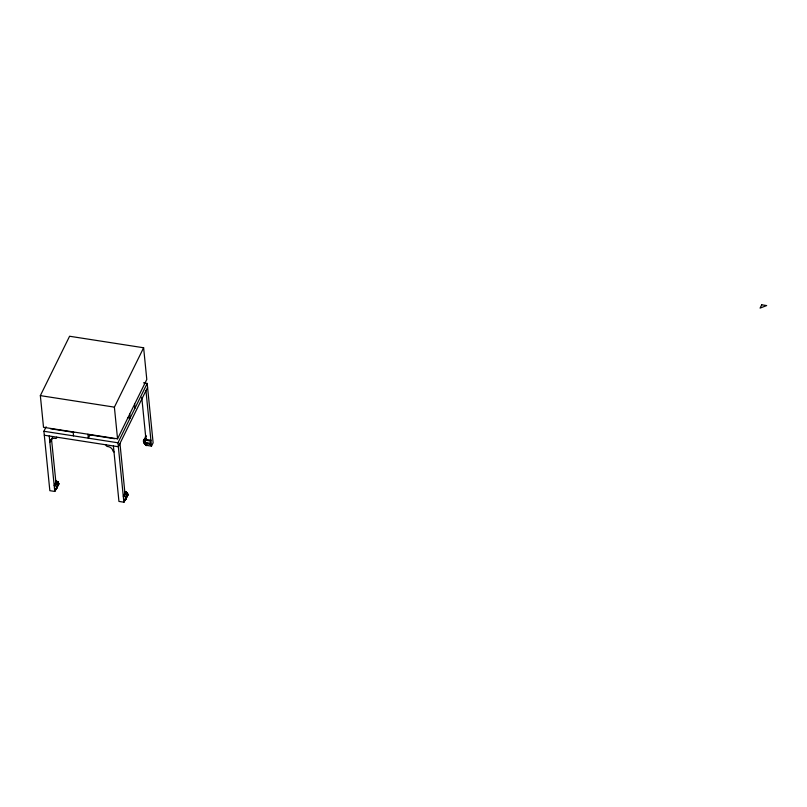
<?xml version="1.0" encoding="UTF-8"?>
<svg xmlns="http://www.w3.org/2000/svg" width="807" height="807" viewBox="0 0 807 807"><rect width="100%" height="100%" fill="white"/><g stroke="black" fill="none" stroke-linecap="round" stroke-linejoin="round"><path stroke-width="1.21" d="M143.555 441.621A2.522 1.907 4.9 0 0 144.039 442.418L143.949 441.843A2.522 1.765 -39.2 0 1 144.947 440.037L146.259 439.482L145.744 440.289A2.522 0.868 -77.6 0 0 145.381 442.438L144.786 442.307A2.522 0.868 -77.6 0 1 145.149 440.158L146.228 439.512L145.522 440.259A2.522 1.15 -69.8 0 0 144.957 442.357L145.008 442.942A2.522 1.15 -69.8 0 0 145.462 443.608L146.824 445.454L144.685 443.255A2.522 1.765 -39.2 0 1 143.999 442.428A2.522 1.876 -25.5 0 1 143.585 441.782L143.515 441.308M143.959 441.56A2.522 1.785 26.2 0 1 143.696 440.975L143.656 440.4A2.522 1.785 26.2 0 1 144.725 439.22L146.349 435.921M143.575 441.56L143.666 440.329A2.522 1.836 19.5 0 1 144.766 439.089L146.037 439.21L144.645 439.654A2.522 1.907 4.9 0 0 143.515 441.046L143.777 442.175A2.522 1.876 -25.5 0 0 144.483 443.053L146.652 445.555L144.332 442.216A2.522 1.15 -69.8 0 1 144.978 440.057L146.107 439.593L144.655 439.684A2.522 1.765 -39.2 0 0 143.656 441.49L143.626 441.913A2.522 1.917 -10.5 0 0 144.362 442.851L146.854 445.424L144.917 443.406A2.522 1.15 -69.8 0 1 144.463 442.74L144.988 442.75M143.545 440.844L143.545 440.622A2.522 1.907 4.9 0 1 144.685 439.23L145.976 439.2L144.624 439.502A2.522 1.836 19.5 0 0 143.515 440.753L143.515 440.975A2.522 1.917 -10.5 0 1 144.635 439.381L146.057 439.613L144.806 439.926A2.522 1.876 -25.5 0 0 143.727 441.6L143.888 442.317A2.522 1.614 -51 0 0 144.503 443.073L146.703 445.535L144.372 442.882A2.522 1.765 -39.2 0 1 143.707 442.065L143.545 440.844L143.525 441.429A2.522 1.917 -10.5 0 0 144.029 442.246L143.666 441.873M56.006 484.371L55.764 482.001L57.055 481.829A2.522 1.614 -51 0 1 58.195 482.606L58.568 483.716A2.522 1.876 -25.5 0 1 58.064 484.896L56.379 488.356L58.033 485.35A2.522 1.907 4.9 0 0 58.558 484.301L58.457 483.02A2.522 1.917 -10.5 0 0 57.055 481.829L56.016 481.335L55.512 482.142L56.793 481.557A2.522 1.15 -69.8 0 1 57.62 482.193M58.538 483.948L58.487 483.726A2.522 1.907 4.9 0 0 57.085 482.394L56.823 481.577L55.663 482.031L57.115 481.94A2.522 1.765 -39.2 0 1 58.386 482.868L58.558 484.109L58.094 482.505A2.522 1.765 -39.2 0 0 56.823 481.577M58.033 485.35L58.064 484.926A2.522 1.907 4.9 0 0 58.598 483.877L58.508 483.242A2.522 1.876 -25.5 0 0 57.146 482.092L56.46 481.406L55.572 482.072L57.136 482.243A2.522 1.917 -10.5 0 1 58.538 483.433L58.578 483.655M125.801 498.968L125.206 498.837L125.741 499.029L127.173 495.68A2.522 1.907 4.9 0 0 127.698 494.63M127.657 494.862L127.556 493.773A2.522 1.917 -10.5 0 0 126.164 492.583L124.873 492.754L126.235 492.996A2.522 1.917 -10.5 0 1 127.637 494.187L127.688 494.409M144.685 439.23L145.522 440.259M126.517 496.053L125.65 499.079L127.183 495.881A2.522 1.836 19.5 0 0 127.688 494.933L127.304 493.359A2.522 1.614 -51 0 0 126.144 492.552L125.125 492.088L124.611 492.895L125.892 492.31A2.522 1.15 -69.8 0 1 126.729 492.946L126.79 493.521M56.994 482.536L55.733 482.415L56.994 482.536A2.522 1.836 19.5 0 1 58.366 484.018L58.437 484.593A2.522 1.836 19.5 0 1 57.922 485.562L58.074 485.148A2.522 1.836 19.5 0 0 58.588 484.17L58.588 483.978A2.522 1.917 -10.5 0 1 58.074 485.118L56.984 487.277M56.47 487.942L57.388 486.5M58.437 484.402L58.518 483.595A2.522 1.836 19.5 0 0 57.146 482.112L55.713 482.011L56.954 481.698A2.522 1.402 -61.1 0 1 57.943 482.384L58.003 482.949A2.522 1.402 -61.1 0 1 57.67 484.311M144.766 439.089L144.624 439.502A2.522 1.876 -25.5 0 0 143.545 441.207L143.949 442.075M127.536 495.155L127.476 494.772A2.522 1.836 19.5 0 0 126.104 493.289L125.559 492.159L124.671 492.835L126.215 492.694A2.522 1.765 -39.2 0 1 127.486 493.622L127.546 495.347A2.522 1.836 19.5 0 1 127.032 496.315L127.173 495.902A2.522 1.917 -10.5 0 0 127.708 494.762M125.579 498.696L127.103 495.458A2.522 1.765 -39.2 0 0 127.556 494.187L127.597 493.894A2.522 1.876 -25.5 0 0 126.245 492.845L124.833 493.168L126.104 493.289M146.632 445.151L144.1 441.964A2.522 1.402 -61.1 0 1 144.836 439.946L146.198 439.543L145.31 440.208A2.522 1.402 -61.1 0 0 144.574 442.226L144.1 442.206M56.591 488.306L57.983 484.684A2.522 1.765 -39.2 0 0 58.447 483.433M126.729 496.355L125.65 499.079L127.103 495.458A2.522 1.917 -10.5 0 0 127.627 494.348M40.35 395.622L69.584 336.247L143.626 347.767L146.793 379.451L117.55 438.826L43.517 427.307L40.35 395.622L114.392 407.142L143.626 347.767M56.783 482.203L56.742 481.94A2.522 0.716 -81.2 0 0 56.208 481.386L54.18 485.501L55.411 485.693A2.522 1.785 26.2 0 1 56.762 487.246L56.833 487.832A2.522 1.785 26.2 0 1 56.329 488.76L54.775 491.443L49.842 490.676L43.911 431.271L46.11 426.782M50.912 439.734L49.832 441.933A2.118 1.503 26.2 0 0 50.922 440.642L52.546 437.344M55.411 485.693L57.035 482.394L55.804 482.203M56.399 488.144L54.775 491.443L49.237 435.992M56.329 488.76L57.408 486.56M89.96 434.882L88.336 438.181L87.933 434.216M113.404 445.978L118.942 501.429L123.874 502.196L117.953 442.791L147.187 383.416L143.485 382.841M147.58 387.37L118.347 446.745L44.304 435.225M144.735 438.423L143.666 440.773L144.746 438.574M147.187 383.416L153.118 442.821L151.494 446.12L146.551 445.353L145.643 443.618A2.522 0.716 -81.2 0 1 145.351 442.993L145.29 442.407A2.522 0.716 -81.2 0 1 145.553 440.239L145.956 439.412M125.892 492.31L125.347 492.119L123.289 496.255L124.52 496.456A2.522 1.785 26.2 0 1 125.862 498L125.932 498.585A2.522 1.785 26.2 0 1 125.428 499.523L123.874 502.196L127.052 496.224A2.522 1.785 26.2 0 0 127.556 495.286L127.264 493.834A2.522 1.765 -39.2 0 1 127.123 494.459M145.956 390.669L151.494 446.12L150.586 444.395A2.522 0.716 -81.2 0 1 150.284 443.759L150.233 443.184A2.522 0.716 -81.2 0 1 150.495 441.005L150.899 440.178L144.725 439.22M124.52 496.456L126.144 493.158L124.914 492.956M125.932 498.393L127.536 494.933M125.428 499.523L127.052 496.224M56.904 486.863L58.003 484.704A2.522 1.917 -10.5 0 0 58.528 483.595M127.173 495.68L125.539 499.109L127.163 495.649A2.522 1.876 -25.5 0 0 127.667 494.469A2.522 1.836 19.5 0 0 126.245 492.875L124.813 492.764L126.063 492.452A2.522 1.402 -61.1 0 1 127.042 493.138L127.113 493.702M58.074 485.148L57.004 487.004L57.872 484.503A2.522 1.614 -51 0 0 58.265 483.181L57.811 482.293A2.522 1.614 -51 0 0 56.651 481.486L55.612 482.051L56.934 481.668A2.522 1.876 -25.5 0 1 58.306 482.747L58.548 483.363A2.522 1.907 4.9 0 0 57.126 481.971A2.522 1.15 -69.8 0 0 56.248 481.355L55.532 482.102L56.611 481.466A2.522 0.868 -77.6 0 1 57.257 482.041L57.287 482.253M127.698 494.57L127.607 493.995A2.522 1.907 4.9 0 0 126.225 492.724A2.522 1.15 -69.8 0 0 125.347 492.119L124.641 492.865L125.721 492.22A2.522 1.614 -51 0 1 126.911 493.047L127.365 493.934A2.522 1.614 -51 0 1 127.123 494.913M126.144 492.552L124.671 492.835L125.751 492.24A2.522 0.868 -77.6 0 1 126.356 492.795L126.417 493.37M127.355 493.733L127.193 493.259A2.522 1.765 -39.2 0 0 125.922 492.331L124.762 492.784L126.033 492.421A2.522 1.876 -25.5 0 1 127.415 493.501L126.951 493.259M57.085 482.394L55.764 482.001M127.657 417.663L130.129 418.046L129.735 414.092M145.553 440.239L150.495 441.005M145.31 442.65L150.263 443.578L145.351 442.993A2.522 0.868 -77.6 0 0 145.785 443.658M50.468 428.739L73.911 432.381M88.72 434.691L114.634 438.726M145.643 443.618L150.586 444.395M43.911 431.271L117.953 442.791M145.744 440.289L144.635 439.381M144.796 442.549L145.411 442.841M56.692 488.215L56.157 488.013M144.413 442.155L144.967 442.599M145.462 443.608L144.302 442.66L146.652 445.555L143.858 442.135M126.215 492.956L126.76 493.158M126.78 493.309L124.924 492.754L126.185 493.148A2.522 1.907 4.9 0 1 127.597 494.479L127.556 495.095A2.522 1.907 4.9 0 1 127.133 496.103M125.226 498.807L125.771 498.998M56.248 481.355L56.793 481.557M144.816 442.7L144.836 442.892A2.522 0.868 -77.6 0 0 145.189 443.527L146.793 445.484L145.159 443.517A2.522 1.402 -61.1 0 1 144.624 442.811L144.15 442.549A2.522 1.402 -61.1 0 0 144.685 443.255M125.559 492.159A2.522 1.402 -61.1 0 1 126.568 492.875L127.082 493.349M146.36 445.202L144.887 443.386A2.522 1.614 -51 0 1 144.282 442.64M144.806 439.926L145.865 439.22L144.705 439.795A2.522 1.917 -10.5 0 0 143.585 441.328A2.522 1.836 19.5 0 0 144.039 442.165M127.546 494.994L127.486 494.701A2.522 1.785 26.2 0 0 126.144 493.158M58.074 485.118L57.69 484.321A2.522 1.765 -39.2 0 0 58.154 483.08L58.134 482.717M143.555 441.005L143.596 441.197A2.522 1.907 4.9 0 0 144.07 441.994M143.676 440.713L143.717 440.904A2.522 1.836 19.5 0 0 143.979 441.479M145.321 437.676L145.28 437.101A2.522 1.785 26.2 0 1 145.815 436.183M56.692 482.122L56.661 481.91A2.522 0.868 -77.6 0 0 56.016 481.335M141.76 397.296L146.057 440.43M134.608 404.196L135.001 408.15M119.971 443.447L125.014 493.975M114.392 407.142L117.55 438.826M73.124 431.916L73.528 435.871M57.852 482.505L57.872 482.868A2.522 1.614 -51 0 1 57.761 483.514M56.803 487.478L58.386 483.948A2.522 1.785 26.2 0 0 57.035 482.394M51.477 438.857L56.117 484.371M58.447 484.341L58.457 484.533A2.522 1.785 26.2 0 1 57.953 485.461M127.476 493.884L127.486 494.076A2.522 1.876 -25.5 0 1 127.183 494.973M58.376 483.121L58.376 483.322A2.522 1.876 -25.5 0 1 57.872 484.503M56.46 481.406A2.522 1.402 -61.1 0 1 57.468 482.122M125.317 492.139A2.522 0.716 -81.2 0 1 125.852 492.694M125.125 492.088A2.522 0.868 -77.6 0 1 125.761 492.663M106.06 444.839A1.543 1.089 26.2 0 0 107.442 446.513A4.721 3.349 26.2 0 1 111.598 448.47L111.961 448.894A4.721 3.349 26.2 0 1 112.677 450.256A2.118 1.503 26.2 0 0 114.059 451.93M52.505 437.798A2.118 1.503 26.2 0 1 52.072 438.393M56.641 437.152A1.543 1.089 26.2 0 1 55.562 438.443A4.721 3.349 26.2 0 0 51.668 439.139L51.386 439.462A4.721 3.349 26.2 0 0 50.922 440.642M146.571 445.141L144.282 442.418L146.511 445.151M761.717 304.804L760.093 308.103L766.65 305.571L761.717 304.804M145.764 439.26L144.725 439.825A2.522 1.614 -51 0 0 143.838 441.742L144.231 442.054A2.522 1.614 -51 0 1 145.119 440.138L145.764 439.26"/></g></svg>
